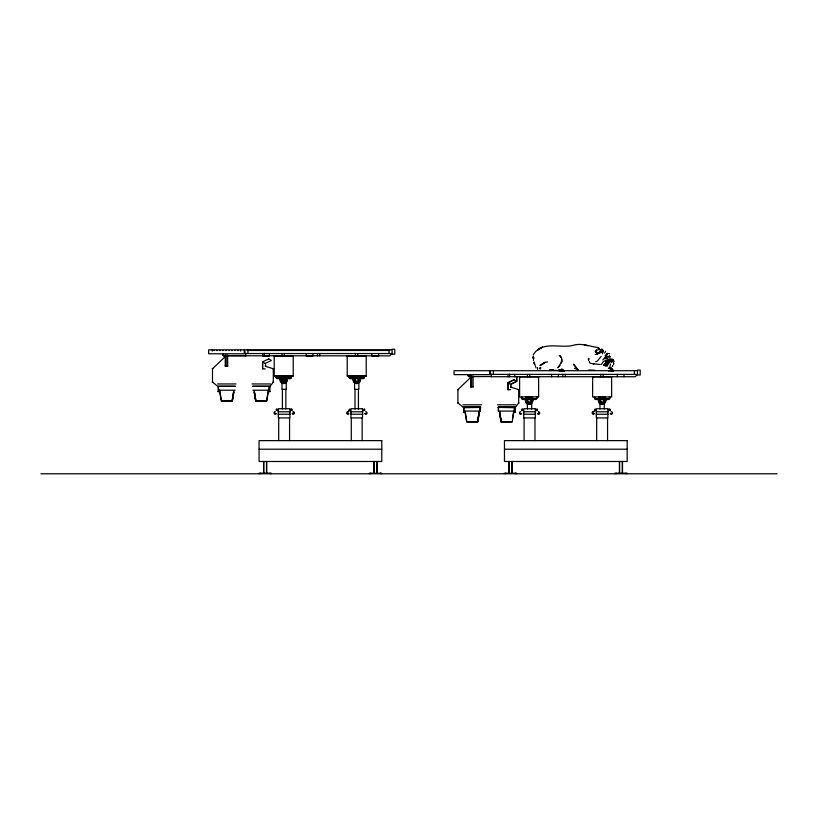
<?xml version="1.0" encoding="UTF-8"?>
<svg xmlns="http://www.w3.org/2000/svg" width="818" height="818" viewBox="0 0 818 818"><rect width="100%" height="100%" fill="white"/><g stroke="black" fill="none" stroke-linecap="round" stroke-linejoin="round"><path stroke-width="1.23" d="M562.16 361.904L561.496 357.783L560.085 355.605M533.438 358.632L533.469 356.157L532.958 357.65M613.347 370.748L612.498 370.012L612.242 371.147M562.712 371.035L563.561 370.462L564.205 371.27M563.142 370.288L564.113 370.963L562.856 370.963M612.355 371.065L611.792 370.39L611.424 370.963L611.895 370.094L610.974 368.478M608.408 368.315L609.891 368.591L609.073 367.824M588.633 358.437L588.459 360.206L588.439 358.335M563.428 370.902L562.753 369.838M595.238 351.587L596.383 350.288L595.882 352.088L597.682 353.836M612.529 360.81L612.447 361.505L612.529 360.81C615.289 359.143 610.228 362.343 613.694 361.239L613.531 362.221M611.527 371.035L611.792 370.39L612.447 371.075C612.692 370.595 612.15 369.746 610.279 367.998L610.392 369.01M533.111 358.437L533.305 357.067M606.342 358.56C604.614 354.736 608.469 357.466 606.629 358.621M561.506 369.961L561.138 370.983M596.056 351.086L595.882 352.088L597.058 353.468M613.551 362.313L613.244 360.227M232.148 400.881L233.795 390.748L232.128 400.881L221.463 400.881M232.353 401.127L233.795 392.262L232.332 401.127L221.259 401.127L219.469 390.309M477.548 421.74L479.195 411.607L477.528 421.74L466.863 421.74M464.869 411.168L466.659 421.986L477.753 421.986L479.195 413.121M268.314 390.217L266.556 400.881L255.881 400.881M269.142 386.699L266.77 401.127L255.676 401.127L254.224 392.262L255.686 401.127M477.732 421.986L480.115 407.558M512.549 418.182L513.714 411.076M514.542 407.558L512.17 421.986L501.076 421.986L499.624 413.121L501.086 421.986M600.514 349.889L600.269 350.411L602.733 350.094L602.467 352.681L602.518 350.084L602.876 350.533M609.778 367.354L610.576 364.01M611.905 369.255L612.713 370.002L612.477 371.004L612.13 370.012M588.531 360.401L588.868 358.642M612.672 366.29L612.876 365.482M612.835 371.065L612.559 370.073L613.142 370.329M599.635 353.345L599.891 352.313M612.314 366.474L612.467 365.902M561.445 362.425L557.712 367.773M612.702 361.75L613.244 361.014C613.756 360.278 613.06 359.399 613.694 361.239M213.958 350.523L214.531 350.482M231.658 350.523L232.22 350.482M599.287 352.077L597.539 353.836M533.581 359.531L533.346 360.421M607.293 358.151L606.976 356.975M611.148 370.002L610.606 371.086M216.535 350.503L217.107 350.503M219.49 350.503L220.052 350.503M222.67 350.503L223.253 350.503M225.748 350.503L226.31 350.503M228.723 350.523L229.296 350.523M234.746 350.503L235.318 350.503M237.701 350.503L238.263 350.503M608.03 359.399L603.561 365.114M605.228 355.513L607.825 353.284L606.353 354.93M608.848 357.967L609.666 356.3M561.138 362.926L561.772 359.511M292.138 410.217C292.732 407.855 289.265 410.135 291.668 410.524M348.427 411.945L349.501 409.798M364.828 410.217C365.421 407.855 361.955 410.135 364.358 410.524M537.538 410.217C538.132 407.855 534.665 410.135 537.068 410.524M602.396 353.867L603.306 350.83M607.324 366.127C607.048 363.826 614.492 357.967 612.028 359.511M593.827 411.945L594.901 409.798M610.228 410.217C610.821 407.855 607.355 410.135 609.758 410.524M595.729 351.433L597.14 350.482M605.647 351.219L604.574 353.161M613.05 360.636L613.347 360.104M537.508 367.435L537.63 369.419M606.066 366.321L608.193 363.1L605.095 365.922M609.788 358.836L604.727 365.615M611.312 362.405L612.723 360.799M601.486 364.327L603.203 361.73L605.361 360.544M610.412 357.026L610.064 356.536M533.213 354.848C541.833 340.656 559.328 348.284 572.334 345.564C581.22 342.445 590.187 346.658 598.817 347.65M601.199 350.094L599.758 351.852M470.013 375.932C467.927 378.611 466.424 371.689 469.092 376.628L491.24 376.536M470.094 375.983L469.092 376.628M610.565 359.542L607.897 362.998M601.864 351.791L602.58 350.82L601.138 350.145L602.273 350.145M600.279 351.934L600.944 351.045M610.862 359.092L611.015 358.632M600.484 351.208L601.179 350.329M608.868 356.576L609.471 355.81M602.743 351.055L601.527 352.568L602.58 350.82L602.038 351.331M603.899 365.217L605.484 363.304M598.203 353.713L599.021 352.742M595.34 351.014L595.882 350.37M558.367 367.333L560.033 365.452M605.678 361.883L607.385 359.419M540.289 369.163L539.86 368.468L540.964 367.926M602.897 359.93L606.864 355.022M595.811 350.799L596.619 349.951M601.138 356.382L597.334 361.055L595.688 361.74M392.098 353.529L244.858 353.529L244.858 349.848L392.098 349.848L392.098 353.529L389.767 355.861L223.692 355.769L222.445 354.634L223.273 353.437M637.498 374.388L490.258 374.388L490.258 370.707L637.498 370.707L637.498 374.388L635.167 376.72L491.24 376.72M225.369 356.505L212.506 368.775L212.506 382.088L218.232 386.72L218.232 391.628M470.769 377.364L457.906 389.634L457.906 402.947L463.632 407.579L463.632 412.487M560.197 371.167L562.385 370.943L562.16 369.716L560.903 369.45M562.365 370.544L562.733 370.646M599.809 352.681L600.371 352.18M609.707 353.713L608.827 353.621M543.234 363.724L544.931 362.272L547.61 361.945M612.662 361.116L613.111 361.607M540.391 365.666L544.911 362.476L543.172 363.437M606.107 357.19L607.242 356.229M224.51 355.38L223.692 355.769M539.952 365.319L543.438 363.253M555.678 370.206L557.62 370.513L559.532 369.685M612.426 370.309C613.234 370.943 612.559 371.3 612.713 370.002M605.494 358.417L604.891 358.887L605.617 358.151M601.312 349.368L602.079 349.081L602.835 350.278M609.246 361.3L611.107 360.063M608.633 371.055L609.655 370.83M293.601 413.54L292.578 413.489M366.29 413.54L365.268 413.489M539.001 413.54L537.978 413.489M611.69 413.54L610.668 413.489M275.686 413.56L274.664 413.468M348.376 413.56L347.353 413.468M521.086 413.56L520.064 413.468M593.776 413.56L592.753 413.468M610.504 360.677L612.774 359.266M606.936 356.617L608.367 356.607M265.226 368.867L262.527 368.867L262.527 361.893L268.785 358.897M265.104 363.489L271.361 360.493L268.662 358.826M510.626 389.726L507.927 389.726L507.927 382.752L514.062 379.685L516.761 381.352L516.761 376.709M514.185 379.756L508.05 382.824L508.05 389.726M510.504 384.348L516.639 381.28L516.639 376.679M516.761 381.352L510.626 384.419L507.927 382.752M223.294 353.529L222.527 354.634L223.406 355.656L245.84 355.677M224.234 355.503L223.692 355.677M212.21 382.231L212.813 381.945M217.936 386.863L218.529 386.577M457.61 403.09L458.213 402.804M463.336 407.722L480.483 407.405L480.483 411.086L463.918 411.086M597.794 349.061L599.297 348.54M265.267 366.474L265.87 366.219M273.007 368.898L273.611 368.642M510.667 387.333L511.27 387.078M558.929 370.994L559.624 370.687M518.408 389.757L519.011 389.501M598.541 349.787L599.359 349.439M600.443 352.446L598.377 353.274L597.263 352.834M606.353 354.174L607.355 353.785M558.674 370.36L560.166 369.94M612.13 360.196L611.23 360.493L611.752 360.022M276.944 410.524C278.948 409.501 275.308 408.233 276.249 410.288M522.344 410.524C524.348 409.501 520.708 408.233 521.649 410.288M540.575 368.08L539.42 368.182L540.095 368.417M562.651 369.93L561.905 369.255L562.641 369.572M598.255 348.877L599.103 348.713M611.578 369.235L610.852 368.458M601.547 350.728L602.252 350.656M595.259 354.429L597.273 354.235M349.552 409.072C347.292 413.325 352.384 406.955 349.552 410.534M594.952 409.072C592.692 413.325 597.784 406.955 594.952 410.534M588.827 370.002L594.911 370.278M392.098 349.235L394.797 349.235L394.797 354.143L392.098 354.143M274.204 356.004L293.222 356.004M347.21 356.004L366.229 356.004M265.267 365.125L265.87 365.125M225.103 366.045L227.803 366.045M637.498 370.094L640.197 370.094L640.197 375.002L637.498 375.002M274.204 375.953L293.222 375.953M347.21 375.953L366.229 375.953M470.473 376.137L471.076 376.137M286.985 376.208L280.431 376.208L280.431 377.742L276.065 377.742L276.065 376.106M360.165 377.742L360.084 376.106L353.437 376.208L353.437 377.742L349.071 377.742M519.604 376.863L538.622 376.863M592.61 376.863L611.629 376.863M364.368 377.742L360.002 377.742L360.012 376.106M217.598 383.949L235.993 383.949M252.036 383.949L270.431 383.949M510.667 385.984L511.27 385.984M218.406 386.157L235.185 386.157M252.844 386.157L269.623 386.157M218.212 386.403L235.379 386.403M252.65 386.403L269.817 386.403M470.503 386.904L473.203 386.904M218.518 390.227L235.083 390.227M252.946 390.227L269.511 390.227M217.936 391.628L218.529 391.628M269.49 391.628L270.093 391.628M538.622 396.812L519.604 396.965L519.604 376.72M525.831 397.067L532.385 397.067M598.837 397.067L605.392 397.067M598.817 396.965L598.837 398.601L594.471 398.601L594.471 396.965M605.443 398.601L605.463 396.965L605.402 398.601L609.768 398.601L609.747 396.965M462.998 404.808L481.393 404.808M497.436 404.808L515.831 404.808M463.806 407.016L480.585 407.016M498.244 407.016L515.023 407.016M463.612 407.262L480.779 407.262M498.05 407.262L515.217 407.262M514.911 411.086L498.346 411.086L498.346 407.405L515.493 407.722M278.038 411.791L290.308 411.791M350.728 411.791L362.998 411.791M523.438 411.791L535.708 411.791M596.128 411.791L608.398 411.791M463.336 412.487L463.929 412.487M514.89 412.487L515.493 412.487M278.038 414.245L290.308 414.245M350.728 414.245L362.998 414.245M523.438 414.245L535.708 414.245M596.128 414.245L608.398 414.245M501.281 421.74L499.624 411.607L501.301 421.74L511.956 421.74M259.071 449.215L381.771 449.215M504.471 449.215L627.171 449.215M40.9 473.775L777.1 473.775M600.269 364.542L593.285 363.754C596.465 363.816 588.387 364.255 589.308 361.464M563.111 370.411L563.755 370.738L562.753 370.871M552.181 370.309L550.207 370.176L553.858 369.889L549.716 369.562M563.05 370.421L563.704 371.311L563.561 370.462M606.895 356.444L607.447 356.812M587.876 345.748L584.349 344.92L586.117 345.533M538.612 412.323L539.205 412.701M293.212 412.323L293.805 412.701M610.698 368.407L611.752 369.399M574.359 368.253L577.999 369.767L573.633 364.317L577.999 369.767M610.698 368.039L611.966 369.327M611.404 370.738L612.13 371.045L611.537 370.401M470.473 377.231L471.076 377.487M457.61 389.501L458.213 389.757M225.073 356.372L225.676 356.628M212.21 368.642L212.813 368.898M518.408 402.804L519.011 403.09M273.007 381.945L273.611 382.231M269.49 386.577L270.093 386.863M613.715 361.28L613.459 360.206M612.324 370.564L612.385 371.239L612.293 370.503L612.948 370.799M609.931 368.12L610.893 369.143M262.527 361.893L265.226 363.56M612.6 370.268L613.285 370.697M611.148 368.192L610.525 368.315M611.823 370.83L611.291 369.123M560.903 357.354L561.496 357.783L559.042 355.37M612.508 370.677L612.191 370.247L613.152 371.229M611.976 370.39L612.651 371.157M610.32 367.435L612.437 369.296L612.692 370.983L612.068 370.227M610.075 367.824L610.565 368.437M561.854 369.9L561.608 369.317L562.089 370.217M561.905 369.255L562.201 369.47M533.459 357.037L533.99 358.202M536.005 367.967L534.031 361.863L534.359 363.969L534.174 362.967M612.242 369.337L612.477 369.859M596.486 350.523L595.974 351.3M609.655 367.998L609.891 368.591M607.079 357.302L607.201 357.906M465.299 412.262L466.669 420.554M219.705 390.217L221.269 399.695M634.431 370.707L634.431 374.388M627.099 473.755L627.099 473.182L614.839 473.182L614.829 473.755M625.872 473.182L625.872 473.755M624.001 374.388L624.001 376.832M622.498 461.485L622.498 473.182M622.345 461.485L622.345 473.182M619.574 461.485L619.574 473.182M619.43 461.485L619.43 473.182M617.253 374.388L617.253 376.832M616.056 473.182L616.056 473.755M611.629 376.72L611.629 396.965L592.61 396.965L592.61 376.72M609.676 396.965L609.584 398.601M609.676 409.072L609.676 410.534M609.471 396.965L609.471 398.601M608.929 398.601L608.929 399.47L606.649 399.47L606.649 398.601M607.794 398.601L607.794 399.47M607.549 417.926L607.549 440.626M605.841 398.601L605.841 400.779A3.722 3.722 0 0 1 600.248 403.99A3.722 3.722 0 0 1 600.269 397.548A3.722 3.722 0 0 1 605.841 400.779M604.267 403.131L604.267 409.01M603.142 374.388L603.142 376.72M600.811 374.388L600.811 376.72M599.972 403.131L599.972 409.01M598.674 396.965L598.776 398.601M598.398 398.601L598.398 400.779M597.59 398.601L597.59 399.47L595.31 399.47L595.31 398.601M596.68 417.926L596.68 440.626M596.445 398.601L596.445 399.47M594.717 396.965L594.768 398.601M594.563 396.965L594.604 398.601M565.228 374.388L565.228 376.72M562.896 374.388L562.896 376.72M558.357 374.388L558.357 376.832M551.608 374.388L551.608 376.832M538.622 376.72L538.622 396.965M536.986 409.072L536.986 410.534M536.761 396.965L536.761 398.601L532.395 398.601L532.416 396.965M536.669 396.965L536.741 398.601M536.577 396.965L536.465 398.601M535.923 398.601L535.923 399.47L533.643 399.47L533.643 398.601M534.962 417.926L534.962 440.626M534.788 398.601L534.788 399.47M532.835 398.601L532.835 400.779A3.722 3.722 0 0 1 527.242 403.99A3.722 3.722 0 0 1 527.262 397.548A3.722 3.722 0 0 1 532.835 400.779M532.559 396.965L532.528 398.601M531.68 403.131L531.68 409.01M529.767 374.388L529.767 376.72M527.436 374.388L527.436 376.72M527.385 403.131L527.385 409.01M525.79 396.965L525.831 398.601L521.465 398.601L521.444 396.965M525.667 396.965L525.667 398.601M525.391 398.601L525.391 400.779M524.583 398.601L524.583 399.47L522.303 399.47L522.303 398.601M524.093 417.926L524.093 440.626M523.438 398.601L523.438 399.47M522.262 409.072L522.262 410.166M521.761 396.965L521.761 398.601L521.649 396.965M516.669 473.755L516.669 473.182L504.409 473.182L504.399 473.755M515.442 473.182L515.442 473.755M515.197 412.487L515.197 407.579L518.704 402.947L518.704 389.634L510.974 387.211L510.974 385.984M514.798 374.388L514.798 376.832M514.911 408.192L514.911 411.873M512.068 461.485L512.068 473.182M511.915 461.485L511.915 473.182M509.645 374.163L509.645 376.781M509.144 461.485L509.144 473.182M509 461.485L509 473.182M508.05 374.388L508.05 376.832M505.626 473.182L505.626 473.755M498.499 407.405L498.499 411.086M493.326 370.707L493.326 374.388M491.24 374.215L491.24 376.781M480.33 407.405L480.33 411.086M473.06 375.861L473.06 386.904M471.618 375.861L471.618 386.904M470.647 375.861L470.647 386.904M463.918 408.192L463.918 411.873M389.644 349.848L389.644 350.462L247.312 350.462L247.312 349.848M389.031 349.848L389.031 353.529M381.699 473.755L381.699 473.182L369.439 473.182L369.429 473.755M380.472 473.182L380.472 473.755M378.601 353.529L378.601 355.973L371.853 355.973L371.853 353.529M377.098 461.485L377.098 473.182M376.945 461.485L376.945 473.182M374.174 461.485L374.174 473.182M374.031 461.485L374.031 473.182M370.656 473.182L370.656 473.755M366.229 355.861L366.229 376.106L347.21 376.106L347.21 355.861M364.317 376.106L364.317 377.742L364.122 376.106M364.276 409.072L364.276 410.534M364.071 376.106L364.071 377.742M363.529 377.742L363.529 378.611L361.249 378.611L361.249 377.742M362.394 377.742L362.394 378.611M362.149 417.926L362.149 440.626M360.441 377.742L360.441 379.92A3.722 3.722 0 0 1 354.848 383.131A3.722 3.722 0 0 1 354.869 376.689A3.722 3.722 0 0 1 360.441 379.92M358.867 381.096L358.867 389.327L354.572 389.327L354.572 381.096M358.437 389.327L358.437 409.082M357.742 353.529L357.742 355.861M355.411 353.529L355.411 355.861M355.002 389.327L355.002 409.082M353.325 376.106L353.376 377.742M352.998 377.742L352.998 379.92M352.19 377.742L352.19 378.611L349.91 378.611L349.91 377.742M351.28 417.926L351.28 440.626M351.045 377.742L351.045 378.611M349.368 376.106L349.317 377.742M349.163 376.106L349.204 377.742L349.051 376.106M319.828 353.529L319.828 355.861M317.496 353.529L317.496 355.861M312.957 353.529L312.957 355.973L306.208 355.973L306.208 353.529M293.222 355.861L293.222 376.106L274.204 376.106L274.204 355.861M291.586 409.072L291.586 410.534M291.361 376.106L291.382 377.742L286.995 377.742L287.057 376.106L287.128 377.742M291.31 376.106L291.269 377.742M291.065 376.106L291.177 377.742M290.523 377.742L290.523 378.611L288.243 378.611L288.243 377.742M289.562 417.926L289.562 440.626M289.388 377.742L289.388 378.611M287.435 377.742L287.435 379.92A3.722 3.722 0 0 1 281.842 383.131A3.722 3.722 0 0 1 281.862 376.689A3.722 3.722 0 0 1 287.435 379.92M286.28 381.096L286.28 389.327L281.985 389.327L281.985 382.272M285.85 389.327L285.85 408.949M284.367 353.529L284.367 355.861M283.713 378.529L283.713 381.321M282.414 389.327L282.414 408.949M282.036 353.529L282.036 355.861M280.267 376.106L280.267 377.742M279.991 377.742L279.991 379.92M279.183 377.742L279.183 378.611L276.903 378.611L276.903 377.742M278.693 417.926L278.693 440.626M278.038 377.742L278.038 378.611M276.862 409.072L276.862 410.166M276.361 377.742L276.361 376.106L276.198 377.742M271.269 473.755L271.269 473.182L259.009 473.182L258.999 473.755M270.042 473.182L270.042 473.755M269.797 391.628L269.797 386.72L273.304 382.088L273.304 368.775L265.574 366.352L265.574 365.125M269.398 353.529L269.398 355.973L262.65 355.973L262.65 353.529M269.511 387.333L269.511 391.014M266.668 461.485L266.668 473.182M266.515 461.485L266.515 473.182M264.245 353.233L264.245 355.922M263.744 461.485L263.744 473.182M263.601 461.485L263.601 473.182M262.65 361.965L262.65 368.867M260.226 473.182L260.226 473.755M247.926 349.848L247.926 353.529M245.84 353.243L245.84 355.922M240.564 349.848L240.564 351.075M227.66 355.002L227.66 366.045M226.218 355.002L226.218 366.045M225.247 355.002L225.247 366.045M218.518 387.333L218.518 391.014M212.343 349.848L212.343 351.075M292.824 411.832A1.227 1.217 -90 0 1 294.286 412.599A1.227 1.217 -90 0 1 293.662 414.133A1.227 1.217 -90 0 1 292.087 413.632M274.889 411.832A1.227 1.217 -90 0 1 275.513 411.832M276.259 413.632A1.227 1.217 -90 0 1 274.142 413.632M274.02 412.701A1.227 1.217 -90 0 1 274.337 412.149M365.513 411.832A1.227 1.217 -90 0 1 366.975 412.599A1.227 1.217 -90 0 1 366.341 414.133A1.227 1.217 -90 0 1 364.777 413.632M348.938 413.632A1.227 1.217 -90 0 1 346.832 413.632M346.709 412.701A1.227 1.217 -90 0 1 347.282 411.955M347.578 411.832A1.227 1.217 -90 0 1 348.202 411.832M538.224 411.832A1.227 1.217 -90 0 1 539.686 412.599A1.227 1.217 -90 0 1 539.062 414.133A1.227 1.217 -90 0 1 537.487 413.632M521.659 413.632A1.227 1.217 -90 0 1 519.542 413.632M519.42 412.701A1.227 1.217 -90 0 1 519.737 412.149M520.289 411.832A1.227 1.217 -90 0 1 520.913 411.832M610.913 411.832A1.227 1.217 -90 0 1 612.375 412.599A1.227 1.217 -90 0 1 611.741 414.133A1.227 1.217 -90 0 1 610.177 413.632M594.338 413.632A1.227 1.217 -90 0 1 592.232 413.632M592.109 412.701A1.227 1.217 -90 0 1 592.682 411.955M592.978 411.832A1.227 1.217 -90 0 1 593.602 411.832M613.715 363.509L613.51 364.266L613.715 363.489M537.845 349.848L540.177 348.396L537.845 349.848M542.467 347.18L539.778 348.54L542.467 347.18M244.245 349.848L208.662 349.848L208.662 353.775L244.245 353.775L244.245 349.848M489.645 370.707L454.062 370.707L454.062 374.634L489.645 374.634L489.645 370.707M289.889 408.724L278.365 408.724L278.365 417.926L289.889 417.926L289.889 408.724M362.486 408.724L350.953 408.724L350.953 417.926L362.486 417.926L362.486 408.724M535.289 408.724L523.765 408.724L523.765 417.926L535.289 417.926L535.289 408.724M607.886 408.724L596.353 408.724L596.353 417.926L607.886 417.926L607.886 408.724M381.771 440.626L259.071 440.626L259.071 461.485L381.771 461.485L381.771 440.626M627.171 440.626L504.471 440.626L504.471 461.485L627.171 461.485L627.171 440.626M255.717 399.757L254.224 390.748L255.697 399.757M282.844 381.014A1.391 1.391 0 0 0 285.083 380.135A1.391 1.391 0 0 0 283.202 378.632A1.391 1.391 0 0 0 282.844 381.014M356.014 381.137A1.401 1.401 0 0 0 358.12 379.92A1.401 1.401 0 0 0 356.014 378.714A1.401 1.401 0 0 0 356.014 381.137M355.135 382.671A3.17 3.17 0 0 0 359.889 379.92A3.17 3.17 0 0 0 355.135 377.18A3.17 3.17 0 0 0 355.135 382.671M355.36 382.282A2.73 2.73 0 0 0 359.45 379.92A2.73 2.73 0 0 0 355.36 377.568A2.73 2.73 0 0 0 355.36 382.282M355.697 381.709A2.065 2.065 0 0 0 358.785 379.92A2.065 2.065 0 0 0 355.697 378.141A2.065 2.065 0 0 0 355.697 381.709M282.128 382.671A3.17 3.17 0 0 0 286.883 379.92A3.17 3.17 0 0 0 282.128 377.18A3.17 3.17 0 0 0 282.128 382.671M282.353 382.282A2.73 2.73 0 0 0 286.443 379.92A2.73 2.73 0 0 0 282.353 377.568A2.73 2.73 0 0 0 282.353 382.282M282.691 381.709A2.065 2.065 0 0 0 285.779 379.92A2.065 2.065 0 0 0 282.691 378.141A2.065 2.065 0 0 0 282.691 381.709M528.418 401.996A1.401 1.401 0 0 0 530.514 400.779A1.401 1.401 0 0 0 528.418 399.573A1.401 1.401 0 0 0 528.418 401.996M601.414 401.996A1.401 1.401 0 0 0 603.52 400.779A1.401 1.401 0 0 0 601.414 399.573A1.401 1.401 0 0 0 601.414 401.996M600.535 403.53A3.17 3.17 0 0 0 605.289 400.779A3.17 3.17 0 0 0 600.535 398.039A3.17 3.17 0 0 0 600.535 403.53M600.76 403.141A2.73 2.73 0 0 0 604.85 400.779A2.73 2.73 0 0 0 600.76 398.427A2.73 2.73 0 0 0 600.76 403.141M601.097 402.568A2.065 2.065 0 0 0 604.185 400.779A2.065 2.065 0 0 0 601.097 399A2.065 2.065 0 0 0 601.097 402.568M527.528 403.53A3.17 3.17 0 0 0 532.283 400.779A3.17 3.17 0 0 0 527.528 398.039A3.17 3.17 0 0 0 527.528 403.53M527.753 403.141A2.73 2.73 0 0 0 531.843 400.779A2.73 2.73 0 0 0 527.753 398.427A2.73 2.73 0 0 0 527.753 403.141M528.091 402.568A2.065 2.065 0 0 0 531.179 400.779A2.065 2.065 0 0 0 528.091 399A2.065 2.065 0 0 0 528.091 402.568"/></g></svg>
